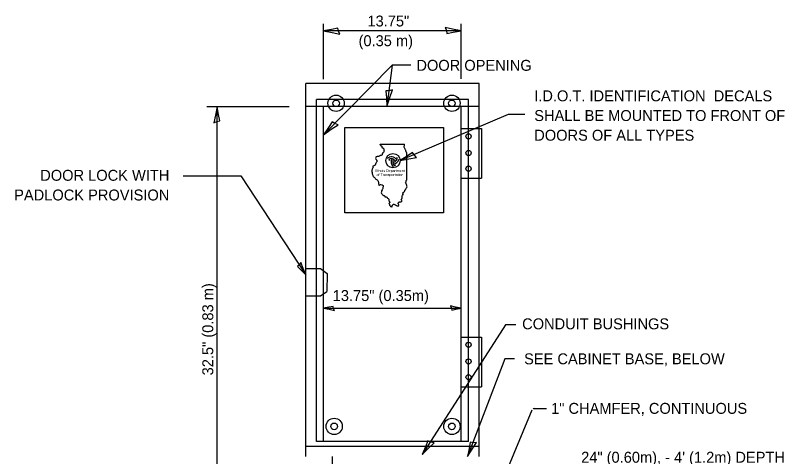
# Model space of a CAD drawing. Extents: x 2262615.86 to 2262618.69, y -3123851.14 to -3123849.31.
# Drawn here: x 2262617.608 to 2262618.165, y -3123850.74 to -3123850.421 of the extents above; entities that cross this region are included whole.
import ezdxf

# ---------------------------------------------------------------- set-up
doc = ezdxf.new("R2010")
doc.units = 0
doc.layers.add('SH_General_Details', color=7, linetype='Continuous')

msp = doc.modelspace()

# ---------------------------------------------------------------- linework, layer by layer
at = {"layer": 'SH_General_Details'}
for p, q in [((2262617.8307155655, -3123850.466690736), (2262617.8307155655, -3123850.4267050624)), ((2262617.9305123123, -3123850.4664399247), (2262617.9305123123, -3123850.4267050624)), ((2262617.930513257, -3123850.43183513), (2262617.830715108, -3123850.43183513)), ((2262617.880340783, -3123850.45658268), (2262617.8307155655, -3123850.507001159)), ((2262617.880340783, -3123850.45658268), (2262617.8766087154, -3123850.4865437876)), ((2262617.89386953, -3123850.45658268), (2262617.880340783, -3123850.45658268)), ((2262617.8178751236, -3123850.740029312), (2262617.8178751236, -3123850.469956153)), ((2262617.943352998, -3123850.469956921), (2262617.817875367, -3123850.469956921)), ((2262617.943352754, -3123850.740029312), (2262617.943352754, -3123850.469956153)), ((2262617.935626036, -3123850.4814602775), (2262617.8256023293, -3123850.4814602775)), ((2262617.8256024984, -3123850.729114978), (2262617.8256024984, -3123850.4814595096)), ((2262617.9356253785, -3123850.729114978), (2262617.9356253785, -3123850.4814595096)), ((2262617.7462475006, -3123850.4865437876), (2262617.80574791, -3123850.4865437876)), ((2262617.7536962726, -3123850.5808089874), (2262617.7536962726, -3123850.4865437876)), ((2262617.830714864, -3123850.4865437876), (2262617.8178751236, -3123850.4865437876)), ((2262617.8307155655, -3123850.729114978), (2262617.8307155655, -3123850.4865437876)), ((2262617.9305123123, -3123850.4865437876), (2262617.8307155655, -3123850.4865437876)), ((2262617.9305123123, -3123850.729114978), (2262617.9305123123, -3123850.4865437876)), ((2262617.943352754, -3123850.4865437876), (2262617.9305130127, -3123850.4865437876)), ((2262617.964359241, -3123850.4923900478), (2262617.886192379, -3123850.5257903915)), ((2262617.976461555, -3123850.4923900478), (2262617.964359241, -3123850.4923900478)), ((2262617.9305123123, -3123850.5026044054), (2262617.9452311792, -3123850.5026044054)), ((2262617.9452311792, -3123850.5026044054), (2262617.9452311792, -3123850.538566032)), ((2262617.871702842, -3123850.5140275224), (2262617.8716727574, -3123850.513945186)), ((2262617.8716727574, -3123850.513945186), (2262617.8894051854, -3123850.513945186)), ((2262617.8893529335, -3123850.5143584516), (2262617.8894051854, -3123850.513945186)), ((2262617.8907289025, -3123850.5198734123), (2262617.8907289025, -3123850.540017349)), ((2262617.7290618443, -3123850.536876814), (2262617.7709100433, -3123850.536876814)), ((2262617.7709100433, -3123850.536876814), (2262617.8178751236, -3123850.6084902347)), ((2262617.9305123123, -3123850.538566032), (2262617.9452311792, -3123850.538566032)), ((2262617.8802278345, -3123850.558721981), (2262617.880259502, -3123850.5587330647)), ((2262617.7536962726, -3123850.7680316325), (2262617.7536962726, -3123850.5808089874)), ((2262617.8178751236, -3123850.603931165), (2262617.828421862, -3123850.603931165)), ((2262617.828421862, -3123850.603931165), (2262617.8333027954, -3123850.607418126)), ((2262617.8333027954, -3123850.607418126), (2262617.83307037, -3123850.6204361143)), ((2262617.828421862, -3123850.623690611), (2262617.83307037, -3123850.6204361143)), ((2262617.8178751236, -3123850.623690611), (2262617.828421862, -3123850.623690611)), ((2262617.8307155655, -3123850.6326302066), (2262617.9305123123, -3123850.6326302066)), ((2262617.962571722, -3123850.6446138616), (2262617.902275465, -3123850.7384675704)), ((2262617.9699926777, -3123850.6446138616), (2262617.962571722, -3123850.6446138616)), ((2262617.9305123123, -3123850.6535194004), (2262617.9452311792, -3123850.6535194004)), ((2262617.9452311792, -3123850.6535194004), (2262617.9452311792, -3123850.689481028)), ((2262617.962107912, -3123850.669206974), (2262617.9349968135, -3123850.740029312)), ((2262617.969065058, -3123850.669206974), (2262617.962107912, -3123850.669206974)), ((2262617.9305123123, -3123850.689481028), (2262617.9452311792, -3123850.689481028)), ((2262617.9549477007, -3123850.770987756), (2262617.981736127, -3123850.706181398)), ((2262617.9831994325, -3123850.705202878), (2262617.9921345836, -3123850.705202878)), ((2262617.935626036, -3123850.7291157455), (2262617.8256023293, -3123850.7291157455)), ((2262617.943352998, -3123850.7328319713), (2262617.817875367, -3123850.7328319713)), ((2262617.8370246887, -3123850.740029312), (2262617.8370246887, -3123850.7997375117))]:
    msp.add_line(p, q, dxfattribs=at)
for points in [[(2262617.842478933, -3123850.434298099), (2262617.8415217716, -3123850.432034638), (2262617.841151257, -3123850.42986618), (2262617.836595833, -3123850.430816216), (2262617.830715108, -3123850.43183513), (2262617.836990098, -3123850.432977549)], [(2262617.918749432, -3123850.4293721607), (2262617.9197065937, -3123850.4316356224), (2262617.920077108, -3123850.4338040804), (2262617.9246325325, -3123850.4328540443), (2262617.930513257, -3123850.43183513), (2262617.924238267, -3123850.4306927114)], [(2262617.880748235, -3123850.4744660156), (2262617.8782385234, -3123850.475178705), (2262617.8759052902, -3123850.4752835804), (2262617.876307086, -3123850.480208253), (2262617.8766087154, -3123850.4865437876), (2262617.878635967, -3123850.480077643)], [(2262617.751234278, -3123850.4983083797), (2262617.7534977393, -3123850.497351218), (2262617.7556661973, -3123850.496980704), (2262617.7547161607, -3123850.4924252797), (2262617.7536972472, -3123850.486544555), (2262617.7525548283, -3123850.492819545)], [(2262617.841345402, -3123850.4999290467), (2262617.838919538, -3123850.4989689607), (2262617.8370033395, -3123850.497633611), (2262617.83432812, -3123850.5017877696), (2262617.8307155655, -3123850.507001159), (2262617.8362565096, -3123850.5031000427)], [(2262617.846115315, -3123850.5016932697), (2262617.917700519, -3123850.5016932697), (2262617.917700519, -3123850.5635250225), (2262617.846115315, -3123850.5635250225)], [(2262617.898086934, -3123850.523410714), (2262617.896300866, -3123850.5216911486), (2262617.89509907, -3123850.519826703), (2262617.8912490476, -3123850.522510555), (2262617.886192479, -3123850.5257905554), (2262617.8924698443, -3123850.524360751)], [(2262617.8143338864, -3123850.599472254), (2262617.8132328745, -3123850.601117604), (2262617.811935237, -3123850.6023247717), (2262617.8145875, -3123850.604974983), (2262617.8178751236, -3123850.6084902347), (2262617.815869975, -3123850.6037550736)], [(2262617.8385576583, -3123850.6342736194), (2262617.83791955, -3123850.6327646454), (2262617.837672541, -3123850.631319007), (2262617.834635591, -3123850.631952364), (2262617.830715108, -3123850.6326316404), (2262617.8348984346, -3123850.6333932527)], [(2262617.922670707, -3123850.630989661), (2262617.923308815, -3123850.632498635), (2262617.9235558244, -3123850.633944274), (2262617.9265927738, -3123850.6333109164), (2262617.930513257, -3123850.6326316404), (2262617.9263299303, -3123850.6318700276)], [(2262617.91080792, -3123850.7300040293), (2262617.9083900778, -3123850.7295575123), (2262617.906376001, -3123850.7286723955), (2262617.904661185, -3123850.732999811), (2262617.902275011, -3123850.7384688533), (2262617.906683179, -3123850.7338595935)], [(2262617.941503594, -3123850.7299232767), (2262617.93904775, -3123850.7300071963), (2262617.9368911674, -3123850.72957968), (2262617.936150139, -3123850.7341731056), (2262617.934997428, -3123850.7400300796), (2262617.938308305, -3123850.734576871)]]:
    msp.add_lwpolyline(points, close=True, dxfattribs=at)
for centre, radius in [((2262617.839835896, -3123850.4842752283), 0.005899465571445333), ((2262617.9237393336, -3123850.4842752283), 0.005899465571445333), ((2262617.839835896, -3123850.4842752283), 0.0023870641863650483), ((2262617.9237393336, -3123850.4842752283), 0.0023870641863650483), ((2262617.93572308, -3123850.5081726573), 0.0018703188222404445), ((2262617.8810193622, -3123850.5257903915), 0.005173017045016858), ((2262617.93572308, -3123850.5202372028), 0.0018703188222404445), ((2262617.93572308, -3123850.5316057173), 0.0018703188222404445), ((2262617.93572308, -3123850.6590876523), 0.0018703188222404445), ((2262617.93572308, -3123850.671152198), 0.0018703188222404445), ((2262617.93572308, -3123850.6825207127), 0.0018703188222404445), ((2262617.8384362925, -3123850.7181405188), 0.005899465571445333), ((2262617.9237393336, -3123850.7181405188), 0.005899465571445333), ((2262617.8384362925, -3123850.7181405188), 0.0023870641863650483), ((2262617.9237393336, -3123850.7181405188), 0.0023870641863650483)]:
    msp.add_circle(centre, radius, dxfattribs=at)
for centre, radius, start, end in [((2262617.8799123364, -3123850.5274561024), 0.004397064488264328, 30.053347222222225, 133.24648055555556), ((2262617.8799123364, -3123850.5274561024), 0.0031038102270101145, 22.359041666666666, 124.6214277777778), ((2262617.8810193622, -3123850.523721184), 0.0031038102270101145, 202.35904166666668, 243.50612500000003), ((2262617.884019712, -3123850.5268249945), 0.004397064488264328, 146.29521666666668, 229.8194777777778), ((2262617.8810193622, -3123850.523721184), 0.0031038102270101145, 268.08979444444446, 359.96816111111116), ((2262617.884019712, -3123850.5268249945), 0.0031038102270101145, 140.75854166666667, 236.71209444444446), ((2262617.8810193622, -3123850.523721184), 0.004397064488264328, 272.30921111111115, 346.39103888888894), ((2262617.8799123364, -3123850.5274561024), 0.0031038102270101145, 320.7585416666667, 356.5749416666667), ((2262617.884019712, -3123850.5268249945), 0.0031038102270101145, 88.08979444444445, 115.796175), ((2262617.9831994325, -3123850.7067862717), 0.0015833938694628303, 90.00000000000001, 157.5417033179554)]:
    msp.add_arc(centre, radius, start, end, dxfattribs=at)
for points in [[(2262617.871702842, -3123850.5140275224), (2262617.8717345097, -3123850.5143077835), (2262617.8728713864, -3123850.5152182346), (2262617.873037643, -3123850.516117602), (2262617.873555413, -3123850.516614788), (2262617.8744341964, -3123850.517286147), (2262617.8744864482, -3123850.517897337), (2262617.874527617, -3123850.5185069437), (2262617.8743201923, -3123850.519480731), (2262617.8739892626, -3123850.520008001), (2262617.8734936607, -3123850.520318346), (2262617.873275152, -3123850.5208772845), (2262617.873089895, -3123850.521528059), (2262617.8725309568, -3123850.522034745), (2262617.872127191, -3123850.5220774966), (2262617.872033771, -3123850.5221075816), (2262617.870472545, -3123850.5227805236), (2262617.868941403, -3123850.5230702846), (2262617.8685788056, -3123850.5237527275), (2262617.8685059696, -3123850.524601427), (2262617.8687545625, -3123850.5249941084), (2262617.869137744, -3123850.525201533), (2262617.869364169, -3123850.525945728), (2262617.869427505, -3123850.5263700774), (2262617.869178912, -3123850.5269812676), (2262617.8685993897, -3123850.5276320423), (2262617.868061036, -3123850.5291426005), (2262617.866488726, -3123850.5298883785), (2262617.8666122304, -3123850.530643658), (2262617.866292385, -3123850.531440105), (2262617.8662100486, -3123850.5315430253), (2262617.8658363675, -3123850.532288804), (2262617.865722363, -3123850.5330234985), (2262617.865712863, -3123850.5337471096), (2262617.8659915403, -3123850.5347509813), (2262617.8660121243, -3123850.5352687514), (2262617.866457058, -3123850.536291624), (2262617.8666328145, -3123850.5370263183), (2262617.867408678, -3123850.537824349), (2262617.8681956246, -3123850.5384751237), (2262617.868588306, -3123850.539200318), (2262617.8695921777, -3123850.539727588), (2262617.8699959433, -3123850.540193106), (2262617.870388625, -3123850.540896133), (2262617.8705643816, -3123850.5417543324), (2262617.8705754657, -3123850.541888921), (2262617.8707195544, -3123850.5434311465), (2262617.870874727, -3123850.543597403), (2262617.8712056563, -3123850.543617987), (2262617.871972019, -3123850.5430178805), (2262617.8722934476, -3123850.5430479655), (2262617.873845174, -3123850.5437304084), (2262617.8739797627, -3123850.5441547576), (2262617.8736377493, -3123850.5453248858), (2262617.873564913, -3123850.546048497), (2262617.8731817314, -3123850.5468766117), (2262617.872592709, -3123850.5484077535), (2262617.8727162136, -3123850.54953513), (2262617.8732244833, -3123850.550000648), (2262617.873781838, -3123850.550725842), (2262617.8746511214, -3123850.5510662715), (2262617.8747445415, -3123850.5510979397), (2262617.874951966, -3123850.5511913598), (2262617.875200559, -3123850.5519244713), (2262617.8757167454, -3123850.5519244713), (2262617.8761110106, -3123850.5520083914), (2262617.876814037, -3123850.5524944933), (2262617.8770420463, -3123850.552907759), (2262617.8779002456, -3123850.5536535373), (2262617.878003166, -3123850.5542837284), (2262617.8780665016, -3123850.5549772545), (2262617.878468684, -3123850.5553699364), (2262617.878520936, -3123850.5558354543), (2262617.8787695286, -3123850.55633264), (2262617.878178923, -3123850.5565812327), (2262617.878087086, -3123850.556818742), (2262617.8782105907, -3123850.5570055824), (2262617.878304011, -3123850.557056251), (2262617.8783974308, -3123850.5574806007), (2262617.8789658695, -3123850.558546224), (2262617.879390219, -3123850.559032326), (2262617.879513724, -3123850.558961074), (2262617.8793997196, -3123850.558536724), (2262617.8797939843, -3123850.5588676534), (2262617.8803212545, -3123850.559166915), (2262617.880259502, -3123850.5587330647), (2262617.880620516, -3123850.5581646264), (2262617.8807978565, -3123850.557832114), (2262617.8814391308, -3123850.5573776797), (2262617.8820487377, -3123850.5574711), (2262617.882162742, -3123850.557521769), (2262617.883663799, -3123850.558215295), (2262617.8847072558, -3123850.558701397), (2262617.885008101, -3123850.5585668082), (2262617.8851316054, -3123850.5583292996), (2262617.8851727736, -3123850.5577703617), (2262617.8848006763, -3123850.5569327464)], [(2262617.890739986, -3123850.5199256646), (2262617.890409057, -3123850.5187555365), (2262617.890108212, -3123850.517856169), (2262617.8895698586, -3123850.5169868856), (2262617.889147092, -3123850.515983014), (2262617.889218345, -3123850.5153100714), (2262617.8893529335, -3123850.5143695357)], [(2262617.8848006763, -3123850.5569327464), (2262617.8848418444, -3123850.556611317), (2262617.8848006763, -3123850.556373808), (2262617.884925764, -3123850.556394392), (2262617.885329529, -3123850.55581487), (2262617.886146561, -3123850.5555884447), (2262617.8873356897, -3123850.5552353477), (2262617.8875225303, -3123850.555070675), (2262617.887470278, -3123850.5548632503), (2262617.887376858, -3123850.5547286617), (2262617.8869936764, -3123850.5539939674), (2262617.8875526143, -3123850.5532798567), (2262617.887780623, -3123850.5528871748), (2262617.88753203, -3123850.5525562456), (2262617.8877489553, -3123850.5522981524), (2262617.8875731984, -3123850.551956139), (2262617.8876777026, -3123850.5518120504), (2262617.887883544, -3123850.5518009667), (2262617.887707787, -3123850.5516774617), (2262617.8878740435, -3123850.550787594), (2262617.8880909686, -3123850.550632422), (2262617.8883601455, -3123850.5503727454), (2262617.8881226364, -3123850.550249241), (2262617.8885153183, -3123850.549783723), (2262617.8882160564, -3123850.5494417096), (2262617.888193889, -3123850.549338789), (2262617.888193889, -3123850.549037944), (2262617.888546986, -3123850.548510674), (2262617.888732243, -3123850.548594594), (2262617.8890837566, -3123850.548417254), (2262617.8895191895, -3123850.547755395), (2262617.8895809418, -3123850.547248709), (2262617.889902371, -3123850.546938364), (2262617.8902538843, -3123850.546555183), (2262617.890584814, -3123850.5456858994), (2262617.890874575, -3123850.5454800585), (2262617.8911944204, -3123850.5447548637), (2262617.8909679954, -3123850.5437209075), (2262617.8910598317, -3123850.5434105624), (2262617.890719402, -3123850.542945045), (2262617.890625982, -3123850.5423861067), (2262617.8904597256, -3123850.542199266), (2262617.890367889, -3123850.5421074294), (2262617.8902016324, -3123850.5418176684), (2262617.8905230616, -3123850.541010137), (2262617.8904708093, -3123850.540699792), (2262617.8904708093, -3123850.5402960265), (2262617.8907289025, -3123850.540017349)]]:
    msp.add_spline(points, degree=3, dxfattribs=at)

# ---------------------------------------------------------------- texts
for s, height, p in [('13.75"', 0.007916966180526416, (2262617.862534632, -3123850.4286683435)), ('(0.35 m)', 0.007916966180526416, (2262617.8561013225, -3123850.4429188827)), ('DOOR OPENING', 0.007916966180526416, (2262617.8979808465, -3123850.460748533)), ('I.D.O.T. IDENTIFICATION  DECALS', 0.007916966180526416, (2262617.983328837, -3123850.4828448957)), ('SHALL BE MOUNTED TO FRONT OF', 0.007916966180526416, (2262617.983328837, -3123850.497095435)), ('DOORS OF ALL TYPES', 0.007916966180526416, (2262617.983328837, -3123850.511345974)), ('DOOR LOCK WITH', 0.007916966180526416, (2262617.62555402, -3123850.5403616)), ('Illinois Department', 0.0018622801984790583, (2262617.8681710223, -3123850.534020245)), ('of Transportation', 0.0018622801984790583, (2262617.8691138783, -3123850.5369164813)), ('PADLOCK PROVISION', 0.007916966180526416, (2262617.606684848, -3123850.5546121397)), ('13.75" (0.35m)', 0.007916966180526416, (2262617.837364878, -3123850.6274032737)), ('CONDUIT BUSHINGS', 0.007916966180526416, (2262617.974570449, -3123850.647884189)), ('SEE CABINET BASE, BELOW', 0.007916966180526416, (2262617.975988321, -3123850.673198758)), ('1" CHAMFER, CONTINUOUS', 0.007916966180526416, (2262617.9955439777, -3123850.7090675426)), ('24" (0.60m), - 4\' (1.2m) DEPTH', 0.007916966180526416, (2262618.017313742, -3123850.7444547657))]:
    msp.add_text(s, height=height, dxfattribs=at).set_placement(p)
msp.add_text('32.5" (0.83 m)', height=0.007916966180526416, rotation=90, dxfattribs=at).set_placement((2262617.7508487217, -3123850.6812275816))

doc.saveas('drawing.dxf')
